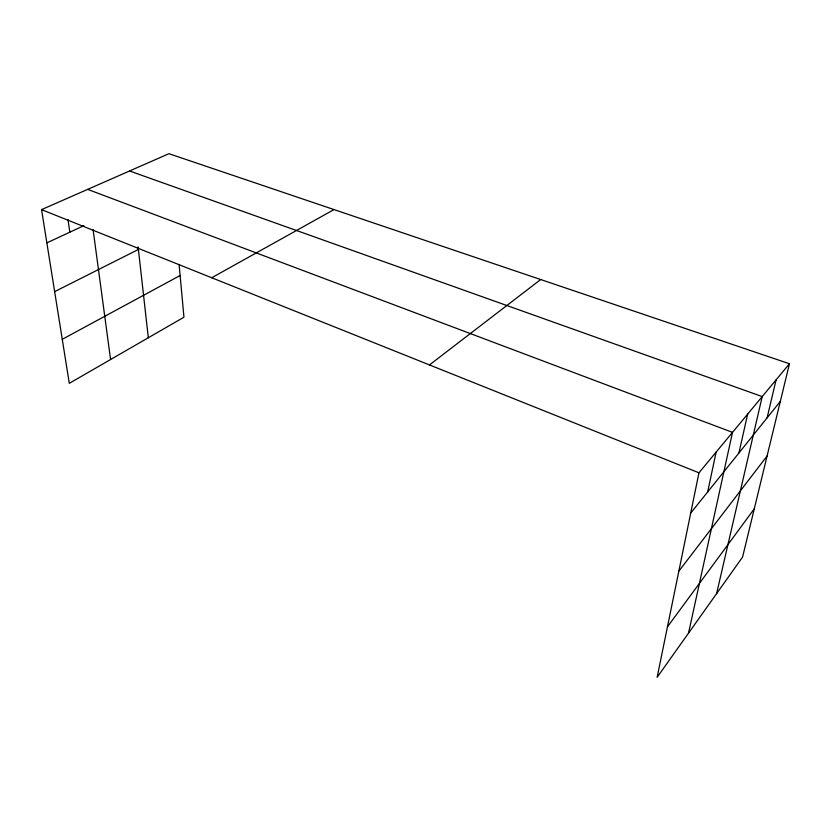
<?xml version="1.0" encoding="UTF-8"?>
<svg xmlns="http://www.w3.org/2000/svg" width="831" height="831" viewBox="0 0 831 831"><rect width="100%" height="100%" fill="white"/><g stroke="black" fill="none" stroke-linecap="round" stroke-linejoin="round"><path stroke-width="1.25" d="M789.45 363.749L698.954 472.808L657.134 677.307L742.592 557.04L789.45 363.749L168.932 153.693L41.55 209.63L69.295 383.34L183.952 317.203L179.101 264.393M707.68 491.931L716.125 452.106M688.515 633.149L732.506 432.369L87.671 189.375M738.904 453.009L747.682 414.077M716.592 593.635L762.204 396.574L129.574 170.978M767.096 417.858L776.112 379.819M667.449 626.854L754.288 508.801M678.844 571.157L767.096 455.97M690.717 513.091L780.33 401.363M429.482 364.934L540.669 279.538M211.718 277.751L334.02 209.578M62.263 339.308L180.119 275.508M54.649 291.619L138.403 249.456M46.858 242.87L83.858 225.668M41.55 209.63L698.954 472.808M67.976 219.55L69.835 232.192M93.072 229.481L110.585 359.522M138.112 246.89L148.323 337.75"/></g></svg>
